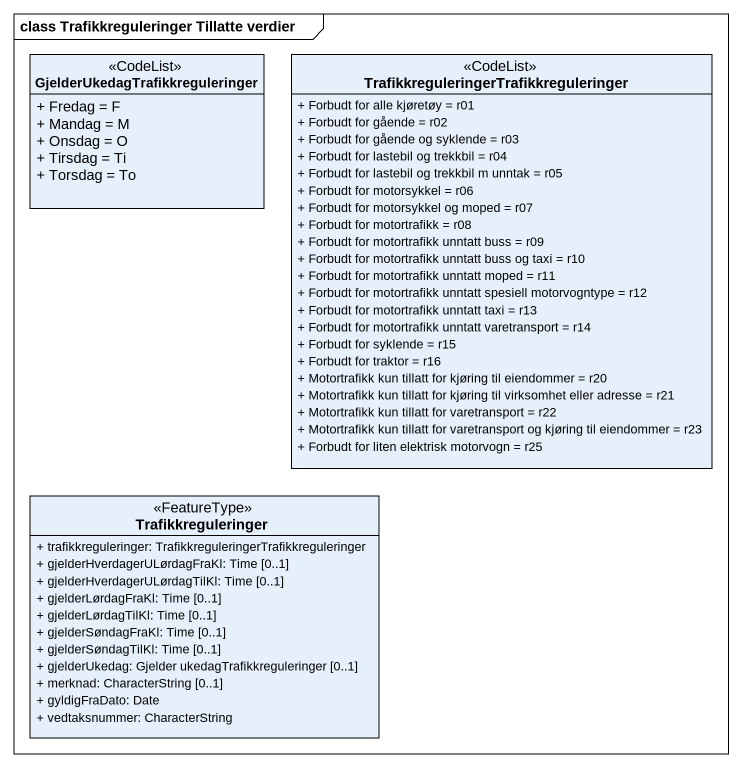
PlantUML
@startuml
mainframe class Trafikkreguleringer Tillatte verdier
hide circle
hide empty members
skinparam classAttributeIconSize 0
class "GjelderUkedagTrafikkreguleringer" as GjelderUkedagTrafikkreguleri <<CodeList>> {
  + Fredag = F
  + Mandag = M
  + Onsdag = O
  + Tirsdag = Ti
  + Torsdag = To
}
class "TrafikkreguleringerTrafikkreguleringer" as TrafikkreguleringerTrafikkre <<CodeList>> {
  + Forbudt for alle kjøretøy = r01
  + Forbudt for gående = r02
  + Forbudt for gående og syklende = r03
  + Forbudt for lastebil og trekkbil = r04
  + Forbudt for lastebil og trekkbil m unntak = r05
  + Forbudt for motorsykkel = r06
  + Forbudt for motorsykkel og moped = r07
  + Forbudt for motortrafikk = r08
  + Forbudt for motortrafikk unntatt buss = r09
  + Forbudt for motortrafikk unntatt buss og taxi = r10
  + Forbudt for motortrafikk unntatt moped = r11
  + Forbudt for motortrafikk unntatt spesiell motorvogntype = r12
  + Forbudt for motortrafikk unntatt taxi = r13
  + Forbudt for motortrafikk unntatt varetransport = r14
  + Forbudt for syklende = r15
  + Forbudt for traktor = r16
  + Motortrafikk kun tillatt for kjøring til eiendommer = r20
  + Motortrafikk kun tillatt for kjøring til virksomhet eller adresse = r21
  + Motortrafikk kun tillatt for varetransport = r22
  + Motortrafikk kun tillatt for varetransport og kjøring til eiendommer = r23
  + Forbudt for liten elektrisk motorvogn = r25
}
class Trafikkreguleringer <<FeatureType>> {
  + trafikkreguleringer: TrafikkreguleringerTrafikkreguleringer
  + gjelderHverdagerULørdagFraKl: Time [0..1]
  + gjelderHverdagerULørdagTilKl: Time [0..1]
  + gjelderLørdagFraKl: Time [0..1]
  + gjelderLørdagTilKl: Time [0..1]
  + gjelderSøndagFraKl: Time [0..1]
  + gjelderSøndagTilKl: Time [0..1]
  + gjelderUkedag: Gjelder ukedagTrafikkreguleringer [0..1]
  + merknad: CharacterString [0..1]
  + gyldigFraDato: Date
  + vedtaksnummer: CharacterString
}
@enduml
